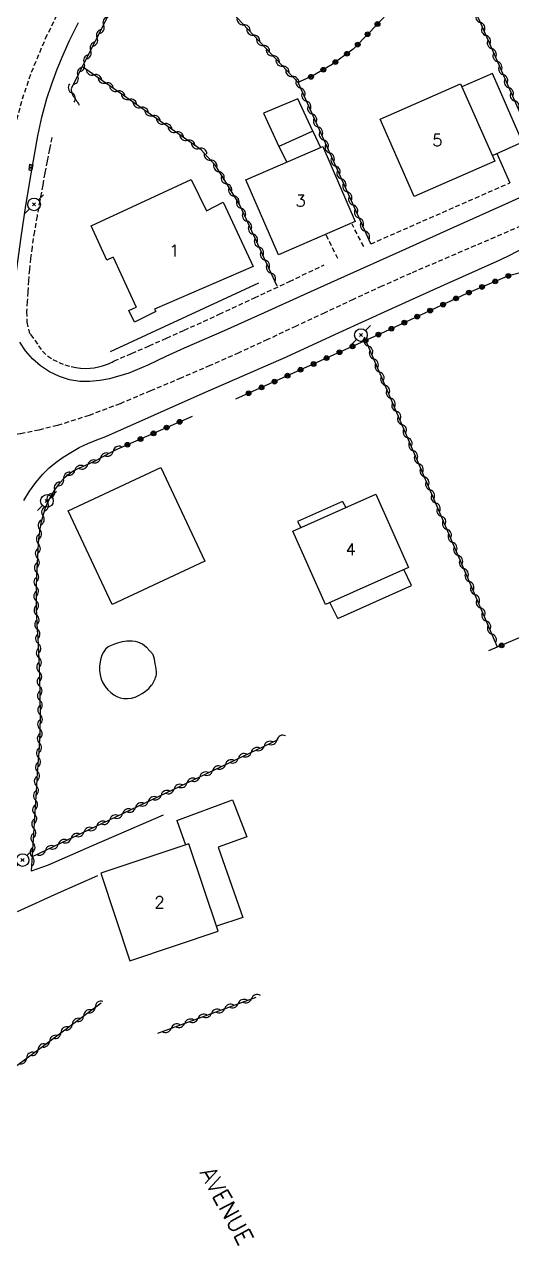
# Model space of a CAD drawing. Header units: millimetres. Extents: x 159000 to 160002, y 156999 to 158000.
# Drawn here: x 159785.1 to 159836.4, y 157281.5 to 157409.7 of the extents above; entities that cross this region are included whole.
import ezdxf
from ezdxf.enums import TextEntityAlignment as Align

# ---------------------------------------------------------------- set-up
doc = ezdxf.new("R2010")
doc.units = ezdxf.units.MM
doc.linetypes.add('DASHED', pattern=[0.75, 0.5, -0.25])
doc.layers.get('0').update_dxf_attribs({"linetype": 'CONTINUOUS'})
for name, color, linetype in [('W0001', 6, 'DASHED'), ('W0014', 7, 'CONTINUOUS'), ('W0017', 7, 'CONTINUOUS'), ('W0101', 7, 'CONTINUOUS'), ('W0104', 1, 'CONTINUOUS'), ('W0112', 1, 'DASHED'), ('W0300', 7, 'CONTINUOUS'), ('W0310', 3, 'CONTINUOUS'), ('W0323', 7, 'CONTINUOUS'), ('W0401', 7, 'CONTINUOUS'), ('W0473', 7, 'CONTINUOUS'), ('W0515', 5, 'CONTINUOUS'), ('W0989', 7, 'CONTINUOUS'), ('W0991', 7, 'CONTINUOUS')]:
    doc.layers.add(name, color=color, linetype=linetype)
doc.styles.get("Standard").update_dxf_attribs({"font": 'romans.shx', "width": 0.85})

# ---------------------------------------------------------------- blocks, each defined once
blk = doc.blocks.new('T401')
for p, q in [((-0.3, 0.3), (0, 0.3)), ((-0.3, -0.25), (-0.3, 0.3)), ((-0.3, 0.15), (0, 0.15)), ((-0.3, 0), (0, 0)), ((0, 0.3), (0, -0.25)), ((-0.3, -0.15), (0, -0.15)), ((-0.3, -0.25), (-0.3, -0.3)), ((-0.3, -0.3), (0, -0.3)), ((0, -0.3), (0, -0.25))]:
    blk.add_line(p, q)
blk = doc.blocks.new('T473')
for p, q in [((-0.166667, 0.166667), (0.166667, -0.166667)), ((-0.166667, -0.166667), (0.166667, 0.166667)), ((0.500001, 0.500001), (1.000002, 1.000002)), ((-1.000002, -1.000002), (-0.500001, -0.500001))]:
    blk.add_line(p, q)
blk.add_ellipse((0, 0), major_axis=(0.471405, 0.471405), ratio=1, start_param=5.4977871438, end_param=11.780972451)
blk = doc.blocks.new('t310o')
at = {"color": 0, "linetype": 'Continuous'}
for centre, start, end in [((-0.5, 0.38), 216.8699, 323.1304), ((0.5, -0.37), 36.8699, 143.1303)]:
    blk.add_arc(centre, 0.625, start, end, dxfattribs=at)
blk = doc.blocks.new('t323o')
at = {"color": 0, "linetype": 'Continuous'}
for radius in [0.25, 0.15]:
    blk.add_circle((0, 0), radius, dxfattribs=at)

msp = doc.modelspace()

# ---------------------------------------------------------------- linework, layer by layer
at = {"layer": 'W0001'}
for points in [[(159780.67, 157366.08), (159780.71, 157369.74), (159780.82, 157373.4), (159781.01, 157377.06), (159781.28, 157380.71), (159781.57, 157383.83), (159781.91, 157386.94), (159782.33, 157390.04), (159782.86, 157393.12), (159783.45, 157396.04), (159784.1, 157398.94), (159784.88, 157401.82), (159785.84, 157404.65), (159787.31, 157408.18), (159788.98, 157411.61)], [(159848.39, 157393.18), (159825.73, 157383.46), (159822.7, 157382.1), (159819.69, 157380.71), (159816.68, 157379.3), (159813.67, 157377.89), (159810.67, 157376.49), (159807.65, 157375.1), (159804.61, 157373.75), (159801.56, 157372.44), (159798.36, 157371.09), (159795.15, 157369.74), (159791.89, 157368.5), (159788.56, 157367.45), (159786.62, 157366.97), (159784.65, 157366.57), (159782.67, 157366.28), (159780.67, 157366.08)]]:
    msp.add_lwpolyline(points, dxfattribs=at)
at = {"layer": 'W0014'}
for points in [[(159783.92, 157380.58), (159784.29, 157383.94), (159784.73, 157387.28), (159785.22, 157390.62), (159785.78, 157393.95), (159786.13, 157395.94), (159786.5, 157397.93), (159786.93, 157399.9), (159787.45, 157401.86), (159787.96, 157403.42), (159788.53, 157404.95), (159789.16, 157406.47), (159789.83, 157407.96), (159790.77, 157409.86)], [(159841.81, 157393.52), (159836.03, 157390.89), (159830.25, 157388.28), (159824.47, 157385.68), (159818.69, 157383.08), (159814.49, 157381.19), (159810.3, 157379.29), (159806.1, 157377.42), (159801.88, 157375.58), (159799.97, 157374.71), (159798.06, 157373.79), (159796.09, 157372.96), (159794.04, 157372.37), (159793.01, 157372.18), (159791.96, 157372.07), (159790.9, 157372.08), (159789.84, 157372.25), (159788.76, 157372.6), (159787.73, 157373.09), (159786.78, 157373.72), (159785.92, 157374.48), (159785.21, 157375.31), (159784.62, 157376.23)], [(159812.68, 157374.68), (159818.2, 157377.24), (159823.73, 157379.77), (159829.27, 157382.27), (159834.83, 157384.75), (159835.94, 157385.27), (159837.05, 157385.82), (159838.18, 157386.32), (159839.36, 157386.71), (159840.06, 157386.87), (159840.77, 157386.97), (159841.48, 157387.02), (159842.2, 157387.03), (159843.04, 157387), (159843.88, 157386.91), (159844.72, 157386.77), (159845.54, 157386.59)], [(159803.9, 157370.85), (159812.68, 157374.68)], [(159793.65, 157366.28), (159803.9, 157370.85)], [(159785.02, 157359.54), (159785.61, 157360.52), (159786.28, 157361.44), (159787.02, 157362.32), (159787.69, 157362.98), (159788.42, 157363.58), (159789.18, 157364.12), (159789.97, 157364.62), (159790.85, 157365.12), (159791.76, 157365.56), (159792.7, 157365.95), (159793.65, 157366.28)]]:
    msp.add_lwpolyline(points, dxfattribs=at)
at = {"layer": 'W0017'}
for points in [[(159834.78, 157396.08), (159836.18, 157393)], [(159799.7, 157326.41), (159792.13, 157323.16), (159787.6, 157321.15), (159785.81, 157320.53)], [(159792.79, 157320.04), (159788.65, 157318.23), (159784.34, 157316.24)]]:
    msp.add_lwpolyline(points, dxfattribs=at)
at = {"layer": 'W0101'}
for points in [[(159834.57, 157395.27), (159826.1, 157391.55), (159822.52, 157399.7), (159830.98, 157403.42)], [(159808.4, 157393.3), (159816.48, 157396.81), (159819.9, 157388.92), (159811.83, 157385.42)], [(159789.68, 157358.45), (159799.43, 157363.04), (159804.07, 157353.17), (159794.32, 157348.59), (159789.68, 157358.45)], [(159825.5, 157352.51), (159816.76, 157348.61), (159813.32, 157356.31), (159822.05, 157360.21)], [(159802.4, 157323.42), (159793.12, 157320.32), (159796.19, 157311.1), (159805.48, 157314.2)]]:
    msp.add_lwpolyline(points, close=True, dxfattribs=at)
for points in [[(159793.76, 157384.86), (159792.12, 157388.46), (159802.64, 157393.35), (159804.24, 157390.06), (159806.01, 157390.94)], [(159806.01, 157390.94), (159809.17, 157384.18), (159798.79, 157379.68), (159798.93, 157379.43), (159796.66, 157378.34), (159796.08, 157379.55), (159796.83, 157379.9)], [(159794.41, 157385.18), (159793.76, 157384.86)], [(159794.41, 157385.18), (159796.83, 157379.9)]]:
    msp.add_lwpolyline(points, dxfattribs=at)
at = {"layer": 'W0104'}
for points in [[(159834.35, 157404.5), (159831.13, 157403.08)], [(159837.48, 157397.27), (159834.35, 157404.5)], [(159815.42, 157398.43), (159813.85, 157401.83), (159810.25, 157400.32), (159811.86, 157396.8)], [(159815.42, 157398.43), (159811.86, 157396.8), (159812.71, 157395.17)], [(159815.42, 157398.43), (159816.24, 157396.7)], [(159837.48, 157397.27), (159834.31, 157395.85)], [(159818.55, 157359.44), (159813.83, 157357.33), (159814.18, 157356.7)], [(159818.55, 157359.44), (159818.92, 157358.81)], [(159818.06, 157347.14), (159825.83, 157350.6), (159825, 157352.29)], [(159818.06, 157347.14), (159817.23, 157348.82)], [(159801.13, 157325.87), (159806.99, 157328.04), (159808.48, 157324.14), (159805.48, 157323.05), (159808.07, 157315.65), (159805.29, 157314.75)], [(159801.13, 157325.87), (159802.05, 157323.3)]]:
    msp.add_lwpolyline(points, dxfattribs=at)
at = {"layer": 'W0112'}
for points in [[(159787.96, 157397.77), (159787.71, 157396.52), (159787.47, 157395.27), (159787.23, 157394.02), (159787.01, 157392.76), (159786.71, 157391.13), (159786.41, 157389.5), (159786.13, 157387.86), (159785.89, 157386.22), (159785.74, 157385.05), (159785.61, 157383.88), (159785.51, 157382.71), (159785.44, 157381.53), (159785.38, 157380.49), (159785.31, 157379.42), (159785.34, 157378.33), (159785.57, 157377.27), (159785.61, 157377.19), (159785.66, 157377.12), (159785.72, 157377.06), (159785.77, 157377), (159786.17, 157376.43), (159786.56, 157375.84), (159786.99, 157375.28), (159787.51, 157374.79), (159788.08, 157374.4), (159788.7, 157374.09), (159789.35, 157373.84), (159790.01, 157373.65), (159790.5, 157373.54), (159790.99, 157373.48), (159791.49, 157373.46), (159791.99, 157373.48), (159792.43, 157373.53), (159792.87, 157373.62), (159793.31, 157373.74), (159793.73, 157373.87), (159793.94, 157373.95), (159794.14, 157374.04), (159794.33, 157374.13), (159794.52, 157374.24)], [(159821.53, 157386.56), (159836.18, 157393)], [(159820.79, 157386.28), (159819.57, 157388.63)], [(159818.06, 157385.01), (159816.85, 157387.47)], [(159794.52, 157374.24), (159796.37, 157375.03), (159798.21, 157375.83), (159800.05, 157376.65), (159801.89, 157377.47), (159805.59, 157379.16), (159809.29, 157380.87), (159812.97, 157382.61), (159816.64, 157384.36)]]:
    msp.add_lwpolyline(points, dxfattribs=at)
at = {"layer": 'W0300'}
msp.add_lwpolyline([(159809.7, 157382.42), (159794.12, 157375.19)], dxfattribs=at)
at = {"layer": 'W0310'}
for points in [[(159806.1, 157425.15), (159804.67, 157426.14), (159798.8, 157418.45), (159793.81, 157410.4), (159790.02, 157402.91)], [(159821.53, 157386.56), (159813.88, 157403.54), (159799.26, 157419.11)], [(159829.83, 157416.35), (159832.88, 157410.29), (159838.4, 157397.66), (159839.69, 157394.76)], [(159803.69, 157396.46), (159791.19, 157405.22)], [(159790.02, 157402.88), (159790.02, 157402.73), (159790.04, 157402.58), (159790.08, 157402.42), (159790.13, 157402.28), (159790.17, 157402.2), (159790.22, 157402.12), (159790.27, 157402.04), (159790.32, 157401.96), (159790.38, 157401.89), (159790.43, 157401.82), (159790.49, 157401.75), (159790.54, 157401.67), (159790.62, 157401.55), (159790.7, 157401.42), (159790.77, 157401.3), (159790.85, 157401.17)], [(159803.69, 157396.46), (159805.12, 157394.87), (159807.74, 157390.61), (159811.65, 157382.14)], [(159834.87, 157344.12), (159820.92, 157376.65)], [(159794.59, 157364.83), (159793.96, 157364.49), (159793.32, 157364.15), (159792.69, 157363.81), (159792.05, 157363.48), (159791.77, 157363.35), (159791.49, 157363.22), (159791.21, 157363.1), (159790.92, 157362.98), (159790.64, 157362.85), (159790.36, 157362.71), (159790.09, 157362.55), (159789.84, 157362.37), (159789.28, 157361.89), (159788.77, 157361.36), (159788.32, 157360.78), (159787.92, 157360.16), (159787.57, 157359.49), (159787.28, 157358.78), (159787.06, 157358.05), (159786.86, 157357.32), (159786.71, 157356.57), (159786.62, 157355.81), (159786.55, 157355.05), (159786.49, 157354.3), (159786.41, 157352.96), (159786.35, 157351.63), (159786.32, 157350.29), (159786.32, 157348.96), (159786.33, 157348.19), (159786.36, 157347.43), (159786.4, 157346.66), (159786.44, 157345.9), (159786.49, 157345.13), (159786.54, 157344.37), (159786.58, 157343.6), (159786.6, 157342.84), (159786.66, 157340.91), (159786.71, 157338.98), (159786.73, 157337.05), (159786.71, 157335.12), (159786.68, 157334.42), (159786.65, 157333.72), (159786.6, 157333.01), (159786.55, 157332.31), (159786.5, 157331.61), (159786.44, 157330.91), (159786.39, 157330.2), (159786.34, 157329.5), (159786.2, 157327.26), (159786.07, 157325.02), (159785.94, 157322.77), (159785.81, 157320.53)], [(159785.94, 157322.06), (159811.78, 157334.4)], [(159799.13, 157303.48), (159809.46, 157307.28)], [(159776.17, 157297.19), (159777.63, 157296.6), (159780.63, 157297.4), (159786.98, 157302.08), (159793.16, 157306.68)]]:
    msp.add_lwpolyline(points, dxfattribs=at)
at = {"layer": 'W0323'}
for points in [[(159829.86, 157416.36), (159827.8, 157414.83), (159825.58, 157413.2), (159823.83, 157411.37), (159821.35, 157408.78), (159819.69, 157407.05), (159817.47, 157405.45), (159815.36, 157404.21), (159813.87, 157403.55)], [(159865.44, 157334.37), (159860.6, 157348.55), (159855.83, 157360.83), (159850.76, 157374.44), (159847.9, 157381.02), (159845.54, 157383.76), (159842.82, 157384.63), (159840.16, 157384.27), (159836.02, 157383.2), (159831.63, 157381.34), (159823.02, 157377.31), (159807.3, 157370.22)], [(159802.73, 157368.4), (159794.55, 157364.81)], [(159841.47, 157346.92), (159833.92, 157343.71)]]:
    msp.add_lwpolyline(points, dxfattribs=at)
at = {"layer": 'W0515'}
msp.add_lwpolyline([(159795.86, 157344.74), (159795.61, 157344.71), (159795.36, 157344.67), (159795.12, 157344.61), (159794.88, 157344.53), (159794.55, 157344.42), (159794.22, 157344.3), (159793.9, 157344.13), (159793.62, 157343.9), (159793.4, 157343.6), (159793.24, 157343.26), (159793.13, 157342.91), (159793.05, 157342.56), (159793, 157342.11), (159792.99, 157341.65), (159793.04, 157341.2), (159793.16, 157340.75), (159793.33, 157340.35), (159793.57, 157339.97), (159793.85, 157339.63), (159794.17, 157339.33), (159794.48, 157339.1), (159794.81, 157338.92), (159795.17, 157338.79), (159795.54, 157338.72), (159795.94, 157338.71), (159796.34, 157338.76), (159796.73, 157338.86), (159797.09, 157339.01), (159797.48, 157339.22), (159797.84, 157339.47), (159798.17, 157339.77), (159798.46, 157340.1), (159798.55, 157340.23), (159798.63, 157340.36), (159798.71, 157340.49), (159798.78, 157340.63), (159798.84, 157340.78), (159798.89, 157340.93), (159798.94, 157341.08), (159798.97, 157341.23), (159798.99, 157341.52), (159798.96, 157341.8), (159798.91, 157342.09), (159798.86, 157342.36), (159798.82, 157342.6), (159798.78, 157342.84), (159798.72, 157343.08), (159798.63, 157343.31), (159798.59, 157343.37), (159798.55, 157343.42), (159798.51, 157343.47), (159798.46, 157343.52), (159798.41, 157343.57), (159798.36, 157343.61), (159798.32, 157343.66), (159798.27, 157343.71), (159798.23, 157343.76), (159798.19, 157343.81), (159798.15, 157343.86), (159798.11, 157343.91), (159798.07, 157343.96), (159798.03, 157344), (159797.99, 157344.05), (159797.94, 157344.09), (159797.73, 157344.26), (159797.51, 157344.42), (159797.27, 157344.55), (159797.01, 157344.65), (159796.73, 157344.72), (159796.44, 157344.75), (159796.15, 157344.75)], close=True, dxfattribs=at)

# ---------------------------------------------------------------- block references
at = {"layer": 'W0310'}
for p, rotation in [((159833.06, 157409.87), 293.6265214629061), ((159793.41, 157409.6), 243.1144376829777), ((159808.15, 157409.64), 133.1867515208356), ((159792.73, 157408.26), 243.1144376829777), ((159809.17, 157408.55), 133.1867515208356), ((159810.2, 157407.46), 133.1867515208356), ((159833.66, 157408.5), 293.6265214629061), ((159792.05, 157406.93), 243.1144376829777), ((159811.23, 157406.36), 133.1867515208356), ((159834.26, 157407.12), 293.6265214629061), ((159791.37, 157405.59), 243.1144376829777), ((159812.25, 157405.27), 133.1867515208356), ((159834.86, 157405.75), 293.6265214629061), ((159790.7, 157404.25), 243.1144376829777), ((159792.41, 157404.36), 144.9981400266482), ((159813.28, 157404.18), 133.1867515208356), ((159835.46, 157404.37), 293.6265214629061), ((159790.07, 157402.45), 283.5826079054051), ((159793.64, 157403.5), 144.9981400266482), ((159794.87, 157402.64), 144.9981400266482), ((159814.14, 157402.97), 114.2639377029161), ((159836.06, 157403), 293.6265214629061), ((159796.1, 157401.78), 144.9981400266482), ((159814.75, 157401.6), 114.2639377029161), ((159836.67, 157401.62), 293.6265214629061), ((159797.33, 157400.92), 144.9981400266482), ((159798.56, 157400.06), 144.9981400266482), ((159815.37, 157400.23), 114.2639377029161), ((159799.79, 157399.2), 144.9981400266482), ((159815.99, 157398.87), 114.2639377029161), ((159801.02, 157398.33), 144.9981400266482), ((159802.24, 157397.47), 144.9981400266482), ((159816.6, 157397.5), 114.2639377029161), ((159803.47, 157396.61), 144.9981400266482), ((159817.22, 157396.13), 114.2639377029161), ((159804.67, 157395.37), 311.8696072135796), ((159817.83, 157394.76), 114.2639377029161), ((159805.55, 157394.16), 301.5782544029286), ((159818.45, 157393.4), 114.2639377029161), ((159806.34, 157392.88), 301.5782544029286), ((159819.07, 157392.03), 114.2639377029161), ((159807.12, 157391.6), 301.5782544029286), ((159819.68, 157390.66), 114.2639377029161), ((159807.88, 157390.31), 294.8098816557925), ((159808.5, 157388.95), 294.8098816557925), ((159820.3, 157389.29), 114.2639377029161), ((159809.13, 157387.58), 294.8098816557925), ((159820.92, 157387.93), 114.2639377029161), ((159809.76, 157386.22), 294.8098816557925), ((159810.39, 157384.86), 294.8098816557925), ((159811.02, 157383.5), 294.8098816557925), ((159821.27, 157375.82), 113.2157989558586), ((159821.86, 157374.44), 113.2157989558586), ((159822.46, 157373.07), 113.2157989558586), ((159823.05, 157371.69), 113.2157989558586), ((159823.64, 157370.31), 113.2157989558586), ((159824.23, 157368.93), 113.2157989558586), ((159824.82, 157367.55), 113.2157989558586), ((159825.41, 157366.17), 113.2157989558586), ((159793.09, 157364.03), 207.7885247643436), ((159794.41, 157364.74), 208.422489352239), ((159826, 157364.79), 113.2157989558586), ((159791.76, 157363.34), 203.9400206315816), ((159826.59, 157363.42), 113.2157989558586), ((159789.21, 157361.81), 226.4941981448962), ((159790.39, 157362.73), 206.9754990288574), ((159827.19, 157362.04), 113.2157989558586), ((159788.25, 157360.66), 236.8968604186909), ((159827.78, 157360.66), 113.2157989558586), ((159787.52, 157359.36), 248.3232923280898), ((159828.37, 157359.28), 113.2157989558586), ((159787.03, 157357.94), 255.2972364764515), ((159828.96, 157357.9), 113.2157989558586), ((159786.7, 157356.48), 262.6899522193545), ((159829.55, 157356.52), 113.2157989558586), ((159786.55, 157354.99), 265.6060319884209), ((159830.14, 157355.14), 113.2157989558586), ((159786.44, 157353.49), 266.2383485658648), ((159830.73, 157353.77), 113.2157989558586), ((159831.33, 157352.39), 113.2157989558586), ((159786.36, 157351.99), 267.5635685392951), ((159831.92, 157351.01), 113.2157989558586), ((159786.32, 157350.49), 268.7753296666522), ((159832.51, 157349.63), 113.2157989558586), ((159786.32, 157348.99), 269.8736042433906), ((159786.36, 157347.49), 272.09592662765), ((159833.1, 157348.25), 113.2157989558586), ((159786.44, 157345.99), 273.4191671935468), ((159833.69, 157346.87), 113.2157989558586), ((159786.53, 157344.5), 273.3974652714684), ((159834.28, 157345.49), 113.2157989558586), ((159786.6, 157343), 272.161757650959), ((159786.64, 157341.5), 271.6934798788251), ((159786.68, 157340), 271.4194976854749), ((159786.71, 157338.5), 270.620515172044), ((159786.73, 157337), 269.2969229071714), ((159786.71, 157335.5), 269.2969229071714), ((159786.66, 157334), 267.0781628880442), ((159810.31, 157333.7), 25.52594046166524), ((159811.66, 157334.34), 25.52594046166524), ((159786.56, 157332.5), 265.8255853545093), ((159807.6, 157332.41), 25.52594046166524), ((159808.95, 157333.05), 25.52594046166524), ((159786.45, 157331.01), 265.5659422063164), ((159804.89, 157331.11), 25.52594046166524), ((159806.25, 157331.76), 25.52594046166524), ((159786.34, 157329.51), 266.1906858347012), ((159802.19, 157329.82), 25.52594046166524), ((159803.54, 157330.47), 25.52594046166524), ((159786.25, 157328.02), 266.4782417298528), ((159799.48, 157328.53), 25.52594046166524), ((159800.83, 157329.17), 25.52594046166524), ((159796.77, 157327.23), 25.52594046166524), ((159798.12, 157327.88), 25.52594046166524), ((159786.16, 157326.52), 266.5513289582079), ((159794.06, 157325.94), 25.52594046166524), ((159795.42, 157326.59), 25.52594046166524), ((159786.07, 157325.02), 266.5513289582079), ((159791.36, 157324.65), 25.52594046166524), ((159792.71, 157325.29), 25.52594046166524), ((159785.98, 157323.52), 266.6244188121784), ((159788.65, 157323.36), 25.52594046166524), ((159790, 157324), 25.52594046166524), ((159785.89, 157322.03), 266.697511293086), ((159787.3, 157322.71), 25.52594046166524), ((159807.58, 157306.59), 20.20312239483602), ((159808.99, 157307.11), 20.20312239483602), ((159791.33, 157305.32), 36.72410717292756), ((159792.54, 157306.22), 36.72410717292756), ((159804.76, 157305.56), 20.20312239483602), ((159806.17, 157306.07), 20.20312239483602), ((159790.13, 157304.42), 36.72410717292756), ((159800.54, 157304), 20.20312239483602), ((159801.95, 157304.52), 20.20312239483602), ((159803.36, 157305.04), 20.20312239483602), ((159787.73, 157302.63), 36.72410717292756), ((159788.93, 157303.53), 36.72410717292756), ((159786.52, 157301.74), 36.3428244488686), ((159785.31, 157300.85), 36.3428244488686)]:
    msp.add_blockref('t310o', p, dxfattribs=dict(at, rotation=rotation))
at = {"layer": 'W0323'}
for p, rotation in [((159822.24, 157409.71), 226.219836202958), ((159821.2, 157408.63), 226.1359320071929), ((159820.16, 157407.55), 226.1359320071929), ((159817.81, 157405.7), 215.739619700835), ((159819.03, 157406.58), 215.739619700835), ((159815.24, 157404.15), 203.7018606684827), ((159816.54, 157404.9), 210.6149097811291), ((159834.63, 157382.61), 202.8767783960121), ((159836.01, 157383.19), 202.8767783960121), ((159831.86, 157381.44), 202.8767783960121), ((159833.24, 157382.03), 202.8767783960121), ((159829.14, 157380.18), 205.0962504627324), ((159830.5, 157380.82), 205.0962504627324), ((159826.42, 157378.91), 205.0962504627324), ((159827.78, 157379.54), 205.0962504627324), ((159823.71, 157377.63), 205.0962504627324), ((159825.07, 157378.27), 205.0962504627324), ((159820.98, 157376.39), 204.2824625494128), ((159822.34, 157377.01), 204.2824625494128), ((159818.24, 157375.16), 204.2824625494128), ((159819.61, 157375.77), 204.2824625494128), ((159815.51, 157373.92), 204.2824625494128), ((159816.88, 157374.54), 204.2824625494128), ((159811.41, 157372.07), 204.2824625494128), ((159812.77, 157372.69), 204.2824625494128), ((159814.14, 157373.31), 204.2824625494128), ((159808.67, 157370.84), 204.2824625494128), ((159810.04, 157371.46), 204.2824625494128), ((159800.05, 157367.23), 203.7182601434901), ((159801.42, 157367.83), 203.7182601434901), ((159797.3, 157366.02), 203.7182601434901), ((159798.67, 157366.62), 203.7182601434901), ((159795.93, 157365.42), 203.7182601434901), ((159835.3, 157344.3), 203.0110510581507)]:
    msp.add_blockref('t323o', p, dxfattribs=dict(at, rotation=rotation))
at = {"layer": 'W0401', "rotation": 350.0295032930269}
msp.add_blockref('T401', (159785.91, 157394.6), dxfattribs=at)
at = {"layer": 'W0473'}
for p in [(159786.1, 157390.72), (159820.5, 157376.97), (159787.45, 157359.5), (159784.89, 157321.7)]:
    msp.add_blockref('T473', p, dxfattribs=at)

# ---------------------------------------------------------------- texts
at = {"layer": 'W0989'}
msp.add_text('AVENUE ALBERT IER', height=1.75, rotation=298.4746, dxfattribs=at).set_placement((159803.5, 157288.79))
at = {"layer": 'W0991'}
for s, p in [('5', (159828.54, 157397.49)), ('3', (159814.15, 157391.11)), ('1', (159800.85, 157385.85)), ('4', (159819.41, 157354.41)), ('2', (159799.3, 157317.26))]:
    msp.add_text(s, height=1.25, dxfattribs=at).set_placement(p, align=Align.MIDDLE_CENTER)

doc.saveas('drawing.dxf')
